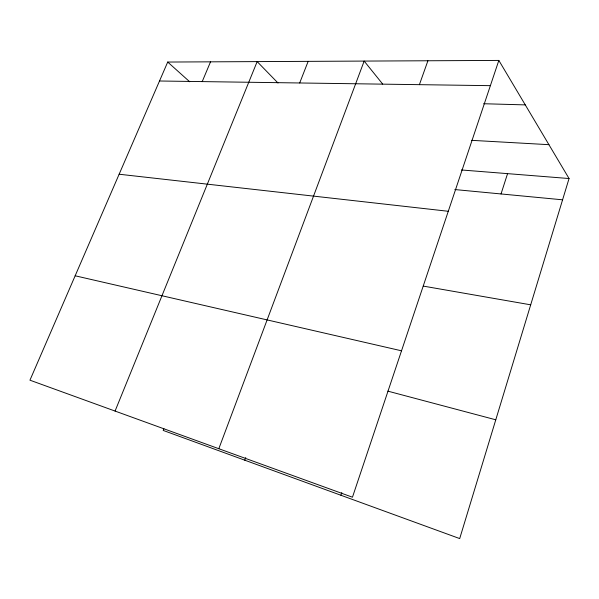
<?xml version="1.0" encoding="UTF-8"?>
<svg xmlns="http://www.w3.org/2000/svg" width="599" height="599" viewBox="0 0 599 599"><rect width="100%" height="100%" fill="white"/><g stroke="black" fill="none" stroke-linecap="round" stroke-linejoin="round"><path stroke-width="0.9" d="M498.84 60.417L352.459 497.207L29.95 380.185L167.713 62.049L498.84 60.417L569.05 178.532L459.703 538.583L163.198 430.434L163.879 428.689M501.026 193.956L507.563 173.643M340.913 495.253L341.804 492.603M419.405 84.661L427.911 60.769M244.774 460.189L245.732 457.576M218.815 448.711L364.162 61.083L382.679 84.062M299.695 82.976L308.156 61.36M115.068 411.071L257.158 61.607L278.011 83.021M202.215 81.599L210.526 61.839M159.506 81L490.379 85.664M483.633 103.732L525.278 104.892M471.548 140.331L548.931 144.681M461.395 169.966L569.05 178.532M454.828 189.554L562.588 199.811M119.141 174.227L448.277 211.282M423.261 286.09L530.699 304.824M75.16 275.787L401.517 350.804M387.875 391.147L495.777 419.794M167.713 62.049L189.711 81.786"/></g></svg>
